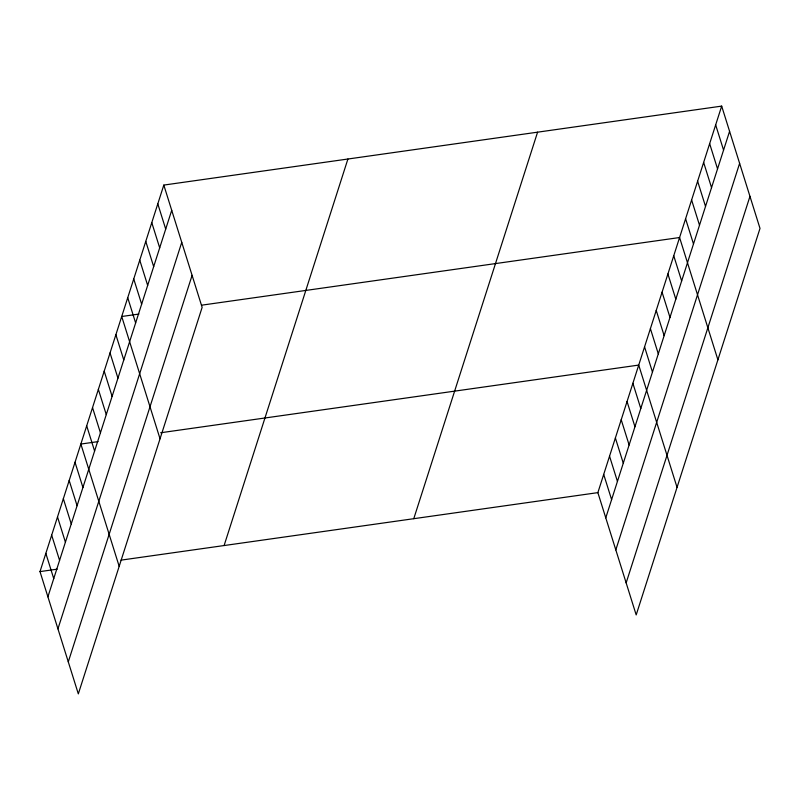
<?xml version="1.0" encoding="UTF-8"?>
<svg xmlns="http://www.w3.org/2000/svg" width="800" height="800" viewBox="0 0 800 800"><rect width="100%" height="100%" fill="white"/><g stroke="black" fill="none" stroke-linecap="round" stroke-linejoin="round"><path stroke-width="1.2" d="M163.81 185.08L202.13 307.37L78.32 693.89L40 571.6L163.81 185.08L721.68 106.11L760 228.4L636.19 614.92L597.87 492.63L721.68 106.11M47.9 596.83L171.72 210.3M57.94 628.86L181.75 242.33M68.29 661.86L192.1 275.34M224.1 545.54L347.91 159.02M413.77 518.69L537.58 132.17M605.77 517.86L729.58 131.33M615.81 549.89L739.62 163.36M626.15 582.89L749.96 196.36M138.9 314.06L121.72 316.5L160.04 438.79M201.49 305.2L679.58 237.53L717.9 359.82M98.04 441.62L80.86 444.05L119.18 566.34M160.63 432.76L638.72 365.08L677.05 487.37M40 571.6L57.18 569.17M121 560.14L597.87 492.63M715.66 124.88L723.57 150.1M709.65 143.66L717.55 168.88M703.64 162.43L711.54 187.65M697.62 181.2L705.53 206.43M691.61 199.98L699.51 225.2M685.59 218.75L693.5 243.97M673.74 255.75L681.65 280.97M667.91 273.97L675.81 299.19M662.07 292.19L669.98 317.41M656.23 310.41L664.14 335.64M650.4 328.64L658.3 353.86M644.56 346.86L652.46 372.08M632.89 383.3L640.79 408.52M627.05 401.52L634.95 426.75M621.21 419.74L629.12 444.97M615.38 437.97L623.28 463.19M609.54 456.19L617.44 481.41M603.7 474.41L611.61 499.63M157.8 203.85L165.7 229.08M151.78 222.63L159.69 247.85M145.77 241.4L153.67 266.62M139.76 260.17L147.66 285.4M133.74 278.95L141.65 304.17M127.73 297.72L135.63 322.95M115.88 334.72L123.78 359.94M110.04 352.94L117.95 378.16M104.2 371.16L112.11 396.39M98.37 389.38L106.27 414.61M92.53 407.61L100.44 432.83M86.69 425.83L94.6 451.05M75.02 462.27L82.93 487.5M69.18 480.49L77.09 505.72M63.35 498.72L71.25 523.94M57.51 516.94L65.41 542.16M51.67 535.16L59.58 560.38M45.84 553.38L53.74 578.61"/></g></svg>
